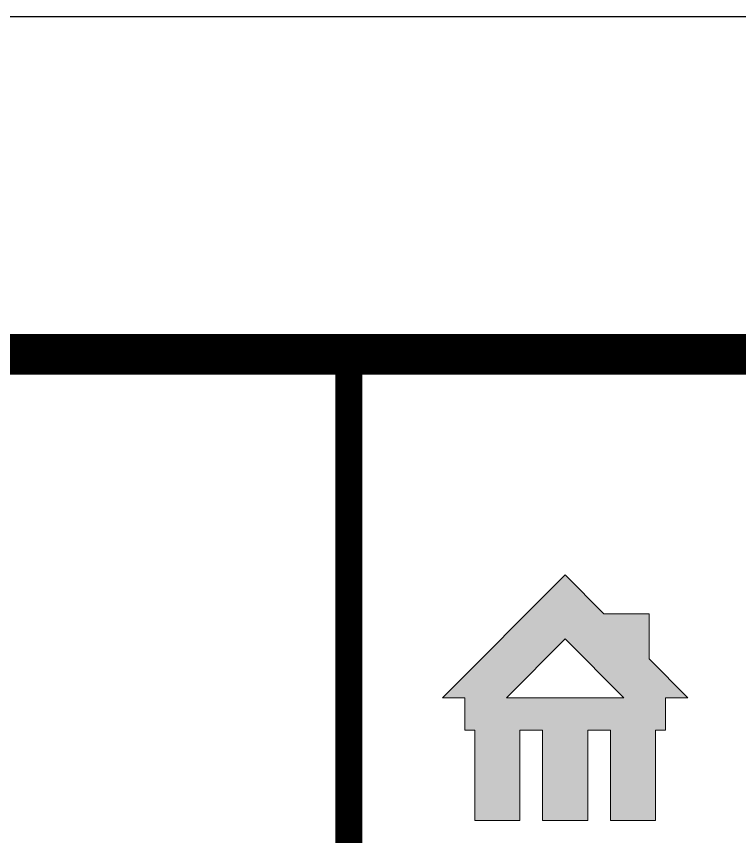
# Model space of a CAD drawing. Header units: millimetres. Extents: x 434053 to 1059003, y -2417481 to 936527.
# Drawn here: x 566609 to 567679, y -2387735 to -2386521 of the extents above; entities that cross this region are included whole.
import ezdxf

# ---------------------------------------------------------------- set-up
doc = ezdxf.new("R2010")
doc.units = ezdxf.units.MM
doc.header["$LTSCALE"] = 1000
doc.header["$MEASUREMENT"] = 0
for name, color, linetype in [('_U+56FE_U+5C42 1', 7, 'Continuous'), ('A-ANNO-TTLB', 7, 'Continuous'), ('TITLIN', 7, 'Continuous'), ('图框层', 3, 'Continuous')]:
    doc.layers.add(name, color=color, linetype=linetype)

# ---------------------------------------------------------------- blocks, each defined once
blk = doc.blocks.new('asdfgafglogo2021h')
at = {"layer": '_U+56FE_U+5C42 1', "true_color": 0xd7000f}
h = blk.add_hatch(color=12, dxfattribs=at)
h.paths.add_polyline_path([(393429.7, -17635.6), (393496.6, -17635.6), (393381.8, -17520.8), (393381.8, -17386.9), (393247.9, -17386.9), (393133.1, -17272.1), (392769.5, -17635.6), (392836.5, -17635.6), (392836.5, -17731.3), (392865.2, -17731.3), (392865.2, -17999.2), (392999.2, -17999.2), (392999.2, -17731.3), (393066.1, -17731.3), (393066.1, -17999.2), (393200.1, -17999.2), (393200.1, -17731.3), (393267, -17731.3), (393267, -17999.2), (393401, -17999.2), (393401, -17731.3), (393429.7, -17731.3)])
h.paths.add_polyline_path([(393307.2, -17635.6), (392959, -17635.6), (393133.1, -17461.5)])
at = {"layer": '_U+56FE_U+5C42 1', "lineweight": 0}
for points in [[(393429.7, -17635.6), (393496.6, -17635.6), (393381.8, -17520.8), (393381.8, -17386.9), (393247.9, -17386.9), (393133.1, -17272.1), (392769.5, -17635.6), (392836.5, -17635.6), (392836.5, -17731.3), (392865.2, -17731.3), (392865.2, -17999.2), (392999.2, -17999.2), (392999.2, -17731.3), (393066.1, -17731.3), (393066.1, -17999.2), (393200.1, -17999.2), (393200.1, -17731.3), (393267, -17731.3), (393267, -17999.2), (393401, -17999.2), (393401, -17731.3), (393429.7, -17731.3), (393429.7, -17635.6)], [(393307.2, -17635.6), (392959, -17635.6), (393133.1, -17461.5), (393307.2, -17635.6)]]:
    blk.add_lwpolyline(points, dxfattribs=at)
at = {"layer": 'TITLIN', "const_width": 80}
blk.add_lwpolyline([(392492.5, -16619.2), (392492.5, -19768.5)], dxfattribs=at)
blk = doc.blocks.new('asdfgafg21GZ_LABEL3')
at = {"xscale": 0.01, "yscale": 0.01, "zscale": 0.01}
blk.add_blockref('asdfgafglogo2021h', (-3989.925, 166.192), dxfattribs=at)

msp = doc.modelspace()

# ---------------------------------------------------------------- linework, layer by layer
at = {"layer": 'A-ANNO-TTLB'}
msp.add_lwpolyline([(528800.9, -2416221.3), (528800.9, -2386521.3), (570850.9, -2386521.3), (570850.9, -2416221.3)], close=True, dxfattribs=at)
at = {"layer": 'A-ANNO-TTLB', "const_width": 60}
msp.add_lwpolyline([(530050.9, -2415721.3), (570350.9, -2415721.3), (570350.9, -2387021.3), (530050.9, -2387021.3)], close=True, dxfattribs=at)

# ---------------------------------------------------------------- block references
at = {"layer": '图框层', "xscale": 50.00000001002963, "yscale": 50.00000001002963, "zscale": 50.00000001002963}
msp.add_blockref('asdfgafg21GZ_LABEL3', (570350.9, -2387021.3), dxfattribs=at)

doc.saveas('drawing.dxf')
